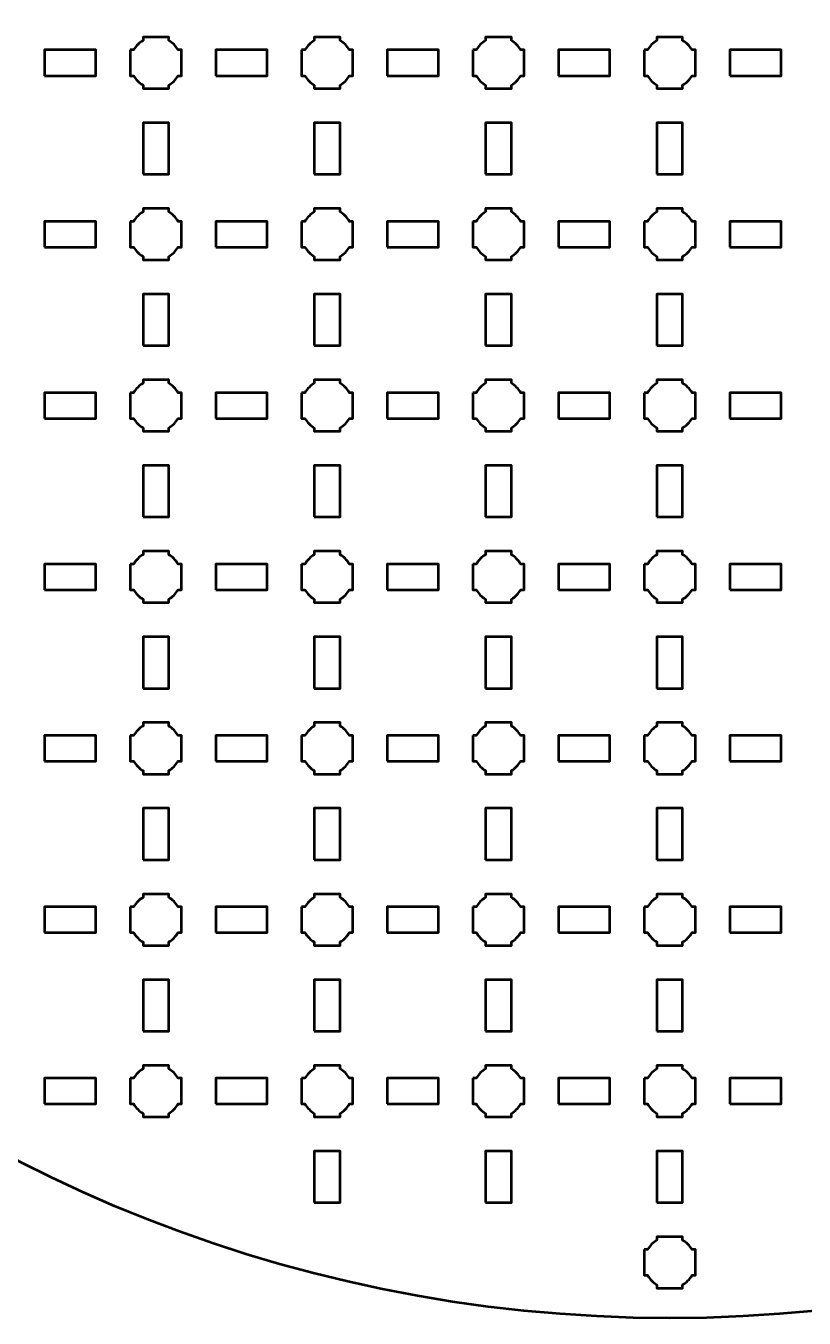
# Model space of a CAD drawing. Header units: centimetres. Extents: x -27.1 to 6.1, y -31.5 to 1.8.
# Drawn here: x -18.02 to -8.93, y -31.5 to -16.42 of the extents above; entities that cross this region are included whole.
import ezdxf

# ---------------------------------------------------------------- set-up
doc = ezdxf.new("R2010")
doc.units = ezdxf.units.CM
doc.header["$MEASUREMENT"] = 0
doc.layers.add('Layer 1', color=7, linetype='Continuous')

msp = doc.modelspace()

# ---------------------------------------------------------------- linework, layer by layer
at = {"layer": 'Layer 1', "lineweight": 53}
for points in [[(-17.8, -17), (-17.2, -17), (-17.2, -16.7), (-17.8, -16.7), (-17.8, -17)], [(-15.8, -17), (-15.2, -17), (-15.2, -16.7), (-15.8, -16.7), (-15.8, -17)], [(-13.8, -17), (-13.2, -17), (-13.2, -16.7), (-13.8, -16.7), (-13.8, -17)], [(-11.8, -17), (-11.2, -17), (-11.2, -16.7), (-11.8, -16.7), (-11.8, -17)], [(-9.8, -17), (-9.2, -17), (-9.2, -16.7), (-9.8, -16.7), (-9.8, -17)], [(-16.65, -18.15), (-16.35, -18.15), (-16.35, -17.55), (-16.65, -17.55), (-16.65, -18.15)], [(-14.65, -18.15), (-14.35, -18.15), (-14.35, -17.55), (-14.65, -17.55), (-14.65, -18.15)], [(-12.65, -18.15), (-12.35, -18.15), (-12.35, -17.55), (-12.65, -17.55), (-12.65, -18.15)], [(-10.65, -18.15), (-10.35, -18.15), (-10.35, -17.55), (-10.65, -17.55), (-10.65, -18.15)], [(-17.8, -19), (-17.2, -19), (-17.2, -18.7), (-17.8, -18.7), (-17.8, -19)], [(-15.8, -19), (-15.2, -19), (-15.2, -18.7), (-15.8, -18.7), (-15.8, -19)], [(-13.8, -19), (-13.2, -19), (-13.2, -18.7), (-13.8, -18.7), (-13.8, -19)], [(-11.8, -19), (-11.2, -19), (-11.2, -18.7), (-11.8, -18.7), (-11.8, -19)], [(-9.8, -19), (-9.2, -19), (-9.2, -18.7), (-9.8, -18.7), (-9.8, -19)], [(-16.65, -20.15), (-16.35, -20.15), (-16.35, -19.55), (-16.65, -19.55), (-16.65, -20.15)], [(-14.65, -20.15), (-14.35, -20.15), (-14.35, -19.55), (-14.65, -19.55), (-14.65, -20.15)], [(-12.65, -20.15), (-12.35, -20.15), (-12.35, -19.55), (-12.65, -19.55), (-12.65, -20.15)], [(-10.65, -20.15), (-10.35, -20.15), (-10.35, -19.55), (-10.65, -19.55), (-10.65, -20.15)], [(-17.8, -21), (-17.2, -21), (-17.2, -20.7), (-17.8, -20.7), (-17.8, -21)], [(-15.8, -21), (-15.2, -21), (-15.2, -20.7), (-15.8, -20.7), (-15.8, -21)], [(-13.8, -21), (-13.2, -21), (-13.2, -20.7), (-13.8, -20.7), (-13.8, -21)], [(-11.8, -21), (-11.2, -21), (-11.2, -20.7), (-11.8, -20.7), (-11.8, -21)], [(-9.8, -21), (-9.2, -21), (-9.2, -20.7), (-9.8, -20.7), (-9.8, -21)], [(-16.65, -22.15), (-16.35, -22.15), (-16.35, -21.55), (-16.65, -21.55), (-16.65, -22.15)], [(-14.65, -22.15), (-14.35, -22.15), (-14.35, -21.55), (-14.65, -21.55), (-14.65, -22.15)], [(-12.65, -22.15), (-12.35, -22.15), (-12.35, -21.55), (-12.65, -21.55), (-12.65, -22.15)], [(-10.65, -22.15), (-10.35, -22.15), (-10.35, -21.55), (-10.65, -21.55), (-10.65, -22.15)], [(-17.8, -23), (-17.2, -23), (-17.2, -22.7), (-17.8, -22.7), (-17.8, -23)], [(-15.8, -23), (-15.2, -23), (-15.2, -22.7), (-15.8, -22.7), (-15.8, -23)], [(-13.8, -23), (-13.2, -23), (-13.2, -22.7), (-13.8, -22.7), (-13.8, -23)], [(-11.8, -23), (-11.2, -23), (-11.2, -22.7), (-11.8, -22.7), (-11.8, -23)], [(-9.8, -23), (-9.2, -23), (-9.2, -22.7), (-9.8, -22.7), (-9.8, -23)], [(-16.65, -24.15), (-16.35, -24.15), (-16.35, -23.55), (-16.65, -23.55), (-16.65, -24.15)], [(-14.65, -24.15), (-14.35, -24.15), (-14.35, -23.55), (-14.65, -23.55), (-14.65, -24.15)], [(-12.65, -24.15), (-12.35, -24.15), (-12.35, -23.55), (-12.65, -23.55), (-12.65, -24.15)], [(-10.65, -24.15), (-10.35, -24.15), (-10.35, -23.55), (-10.65, -23.55), (-10.65, -24.15)], [(-17.8, -25), (-17.2, -25), (-17.2, -24.7), (-17.8, -24.7), (-17.8, -25)], [(-15.8, -25), (-15.2, -25), (-15.2, -24.7), (-15.8, -24.7), (-15.8, -25)], [(-13.8, -25), (-13.2, -25), (-13.2, -24.7), (-13.8, -24.7), (-13.8, -25)], [(-11.8, -25), (-11.2, -25), (-11.2, -24.7), (-11.8, -24.7), (-11.8, -25)], [(-9.8, -25), (-9.2, -25), (-9.2, -24.7), (-9.8, -24.7), (-9.8, -25)], [(-16.65, -26.15), (-16.35, -26.15), (-16.35, -25.55), (-16.65, -25.55), (-16.65, -26.15)], [(-14.65, -26.15), (-14.35, -26.15), (-14.35, -25.55), (-14.65, -25.55), (-14.65, -26.15)], [(-12.65, -26.15), (-12.35, -26.15), (-12.35, -25.55), (-12.65, -25.55), (-12.65, -26.15)], [(-10.65, -26.15), (-10.35, -26.15), (-10.35, -25.55), (-10.65, -25.55), (-10.65, -26.15)], [(-17.8, -27), (-17.2, -27), (-17.2, -26.7), (-17.8, -26.7), (-17.8, -27)], [(-15.8, -27), (-15.2, -27), (-15.2, -26.7), (-15.8, -26.7), (-15.8, -27)], [(-13.8, -27), (-13.2, -27), (-13.2, -26.7), (-13.8, -26.7), (-13.8, -27)], [(-11.8, -27), (-11.2, -27), (-11.2, -26.7), (-11.8, -26.7), (-11.8, -27)], [(-9.8, -27), (-9.2, -27), (-9.2, -26.7), (-9.8, -26.7), (-9.8, -27)], [(-16.65, -28.15), (-16.35, -28.15), (-16.35, -27.55), (-16.65, -27.55), (-16.65, -28.15)], [(-14.65, -28.15), (-14.35, -28.15), (-14.35, -27.55), (-14.65, -27.55), (-14.65, -28.15)], [(-12.65, -28.15), (-12.35, -28.15), (-12.35, -27.55), (-12.65, -27.55), (-12.65, -28.15)], [(-10.65, -28.15), (-10.35, -28.15), (-10.35, -27.55), (-10.65, -27.55), (-10.65, -28.15)], [(-17.8, -29), (-17.2, -29), (-17.2, -28.7), (-17.8, -28.7), (-17.8, -29)], [(-15.8, -29), (-15.2, -29), (-15.2, -28.7), (-15.8, -28.7), (-15.8, -29)], [(-13.8, -29), (-13.2, -29), (-13.2, -28.7), (-13.8, -28.7), (-13.8, -29)], [(-11.8, -29), (-11.2, -29), (-11.2, -28.7), (-11.8, -28.7), (-11.8, -29)], [(-9.8, -29), (-9.2, -29), (-9.2, -28.7), (-9.8, -28.7), (-9.8, -29)], [(-14.65, -30.15), (-14.35, -30.15), (-14.35, -29.55), (-14.65, -29.55), (-14.65, -30.15)], [(-12.65, -30.15), (-12.35, -30.15), (-12.35, -29.55), (-12.65, -29.55), (-12.65, -30.15)], [(-10.65, -30.15), (-10.35, -30.15), (-10.35, -29.55), (-10.65, -29.55), (-10.65, -30.15)]]:
    msp.add_lwpolyline(points, close=True, dxfattribs=at)
at = {"layer": 'Layer 1', "color": 250, "lineweight": 53}
msp.add_ellipse((-10.5, -14.85), major_axis=(0, 16.65), ratio=1, dxfattribs=at)
at = {"layer": 'Layer 1', "lineweight": 53}
for points in [[(-16.8, -16.7), (-16.8, -16.7), (-16.75985, -16.7), (-16.75985, -16.7), (-16.75985, -16.7), (-16.7335, -16.65447), (-16.69553, -16.6165), (-16.65, -16.59015), (-16.65, -16.59015), (-16.65, -16.59015), (-16.65, -16.55), (-16.65, -16.55), (-16.65, -16.55), (-16.65, -16.55), (-16.5, -16.55), (-16.5, -16.55), (-16.5, -16.55), (-16.5, -16.55), (-16.35, -16.55), (-16.35, -16.55), (-16.35, -16.55), (-16.35, -16.55), (-16.35, -16.59015), (-16.35, -16.59015), (-16.35, -16.59015), (-16.30447, -16.6165), (-16.2665, -16.65447), (-16.24015, -16.7), (-16.24015, -16.7), (-16.24015, -16.7), (-16.2, -16.7), (-16.2, -16.7), (-16.2, -16.7), (-16.2, -16.7), (-16.2, -16.85), (-16.2, -16.85), (-16.2, -16.85), (-16.2, -16.85), (-16.2, -17), (-16.2, -17), (-16.2, -17), (-16.2, -17), (-16.24015, -17), (-16.24015, -17), (-16.24015, -17), (-16.2665, -17.04553), (-16.30447, -17.0835), (-16.35, -17.10985), (-16.35, -17.10985), (-16.35, -17.10985), (-16.35, -17.15), (-16.35, -17.15), (-16.35, -17.15), (-16.35, -17.15), (-16.5, -17.15), (-16.5, -17.15), (-16.5, -17.15), (-16.5, -17.15), (-16.65, -17.15), (-16.65, -17.15), (-16.65, -17.15), (-16.65, -17.15), (-16.65, -17.10985), (-16.65, -17.10985), (-16.65, -17.10985), (-16.69553, -17.0835), (-16.7335, -17.04553), (-16.75985, -17), (-16.75985, -17), (-16.75985, -17), (-16.8, -17), (-16.8, -17), (-16.8, -17), (-16.8, -17), (-16.8, -16.85), (-16.8, -16.85), (-16.8, -16.85), (-16.8, -16.85), (-16.8, -16.7), (-16.8, -16.7)], [(-14.8, -16.7), (-14.8, -16.7), (-14.75985, -16.7), (-14.75985, -16.7), (-14.75985, -16.7), (-14.7335, -16.65447), (-14.69553, -16.6165), (-14.65, -16.59015), (-14.65, -16.59015), (-14.65, -16.59015), (-14.65, -16.55), (-14.65, -16.55), (-14.65, -16.55), (-14.65, -16.55), (-14.5, -16.55), (-14.5, -16.55), (-14.5, -16.55), (-14.5, -16.55), (-14.35, -16.55), (-14.35, -16.55), (-14.35, -16.55), (-14.35, -16.55), (-14.35, -16.59015), (-14.35, -16.59015), (-14.35, -16.59015), (-14.30447, -16.6165), (-14.2665, -16.65447), (-14.24015, -16.7), (-14.24015, -16.7), (-14.24015, -16.7), (-14.2, -16.7), (-14.2, -16.7), (-14.2, -16.7), (-14.2, -16.7), (-14.2, -16.85), (-14.2, -16.85), (-14.2, -16.85), (-14.2, -16.85), (-14.2, -17), (-14.2, -17), (-14.2, -17), (-14.2, -17), (-14.24015, -17), (-14.24015, -17), (-14.24015, -17), (-14.2665, -17.04553), (-14.30447, -17.0835), (-14.35, -17.10985), (-14.35, -17.10985), (-14.35, -17.10985), (-14.35, -17.15), (-14.35, -17.15), (-14.35, -17.15), (-14.35, -17.15), (-14.5, -17.15), (-14.5, -17.15), (-14.5, -17.15), (-14.5, -17.15), (-14.65, -17.15), (-14.65, -17.15), (-14.65, -17.15), (-14.65, -17.15), (-14.65, -17.10985), (-14.65, -17.10985), (-14.65, -17.10985), (-14.69553, -17.0835), (-14.7335, -17.04553), (-14.75985, -17), (-14.75985, -17), (-14.75985, -17), (-14.8, -17), (-14.8, -17), (-14.8, -17), (-14.8, -17), (-14.8, -16.85), (-14.8, -16.85), (-14.8, -16.85), (-14.8, -16.85), (-14.8, -16.7), (-14.8, -16.7)], [(-12.8, -16.7), (-12.8, -16.7), (-12.75985, -16.7), (-12.75985, -16.7), (-12.75985, -16.7), (-12.7335, -16.65447), (-12.69553, -16.6165), (-12.65, -16.59015), (-12.65, -16.59015), (-12.65, -16.59015), (-12.65, -16.55), (-12.65, -16.55), (-12.65, -16.55), (-12.65, -16.55), (-12.5, -16.55), (-12.5, -16.55), (-12.5, -16.55), (-12.5, -16.55), (-12.35, -16.55), (-12.35, -16.55), (-12.35, -16.55), (-12.35, -16.55), (-12.35, -16.59015), (-12.35, -16.59015), (-12.35, -16.59015), (-12.30447, -16.6165), (-12.2665, -16.65447), (-12.24015, -16.7), (-12.24015, -16.7), (-12.24015, -16.7), (-12.2, -16.7), (-12.2, -16.7), (-12.2, -16.7), (-12.2, -16.7), (-12.2, -16.85), (-12.2, -16.85), (-12.2, -16.85), (-12.2, -16.85), (-12.2, -17), (-12.2, -17), (-12.2, -17), (-12.2, -17), (-12.24015, -17), (-12.24015, -17), (-12.24015, -17), (-12.2665, -17.04553), (-12.30447, -17.0835), (-12.35, -17.10985), (-12.35, -17.10985), (-12.35, -17.10985), (-12.35, -17.15), (-12.35, -17.15), (-12.35, -17.15), (-12.35, -17.15), (-12.5, -17.15), (-12.5, -17.15), (-12.5, -17.15), (-12.5, -17.15), (-12.65, -17.15), (-12.65, -17.15), (-12.65, -17.15), (-12.65, -17.15), (-12.65, -17.10985), (-12.65, -17.10985), (-12.65, -17.10985), (-12.69553, -17.0835), (-12.7335, -17.04553), (-12.75985, -17), (-12.75985, -17), (-12.75985, -17), (-12.8, -17), (-12.8, -17), (-12.8, -17), (-12.8, -17), (-12.8, -16.85), (-12.8, -16.85), (-12.8, -16.85), (-12.8, -16.85), (-12.8, -16.7), (-12.8, -16.7)], [(-10.8, -16.7), (-10.8, -16.7), (-10.75985, -16.7), (-10.75985, -16.7), (-10.75985, -16.7), (-10.7335, -16.65447), (-10.69553, -16.6165), (-10.65, -16.59015), (-10.65, -16.59015), (-10.65, -16.59015), (-10.65, -16.55), (-10.65, -16.55), (-10.65, -16.55), (-10.65, -16.55), (-10.5, -16.55), (-10.5, -16.55), (-10.5, -16.55), (-10.5, -16.55), (-10.35, -16.55), (-10.35, -16.55), (-10.35, -16.55), (-10.35, -16.55), (-10.35, -16.59015), (-10.35, -16.59015), (-10.35, -16.59015), (-10.30447, -16.6165), (-10.2665, -16.65447), (-10.24015, -16.7), (-10.24015, -16.7), (-10.24015, -16.7), (-10.2, -16.7), (-10.2, -16.7), (-10.2, -16.7), (-10.2, -16.7), (-10.2, -16.85), (-10.2, -16.85), (-10.2, -16.85), (-10.2, -16.85), (-10.2, -17), (-10.2, -17), (-10.2, -17), (-10.2, -17), (-10.24015, -17), (-10.24015, -17), (-10.24015, -17), (-10.2665, -17.04553), (-10.30447, -17.0835), (-10.35, -17.10985), (-10.35, -17.10985), (-10.35, -17.10985), (-10.35, -17.15), (-10.35, -17.15), (-10.35, -17.15), (-10.35, -17.15), (-10.5, -17.15), (-10.5, -17.15), (-10.5, -17.15), (-10.5, -17.15), (-10.65, -17.15), (-10.65, -17.15), (-10.65, -17.15), (-10.65, -17.15), (-10.65, -17.10985), (-10.65, -17.10985), (-10.65, -17.10985), (-10.69553, -17.0835), (-10.7335, -17.04553), (-10.75985, -17), (-10.75985, -17), (-10.75985, -17), (-10.8, -17), (-10.8, -17), (-10.8, -17), (-10.8, -17), (-10.8, -16.85), (-10.8, -16.85), (-10.8, -16.85), (-10.8, -16.85), (-10.8, -16.7), (-10.8, -16.7)], [(-16.8, -18.7), (-16.8, -18.7), (-16.75985, -18.7), (-16.75985, -18.7), (-16.75985, -18.7), (-16.7335, -18.65447), (-16.69553, -18.6165), (-16.65, -18.59015), (-16.65, -18.59015), (-16.65, -18.59015), (-16.65, -18.55), (-16.65, -18.55), (-16.65, -18.55), (-16.65, -18.55), (-16.5, -18.55), (-16.5, -18.55), (-16.5, -18.55), (-16.5, -18.55), (-16.35, -18.55), (-16.35, -18.55), (-16.35, -18.55), (-16.35, -18.55), (-16.35, -18.59015), (-16.35, -18.59015), (-16.35, -18.59015), (-16.30447, -18.6165), (-16.2665, -18.65447), (-16.24015, -18.7), (-16.24015, -18.7), (-16.24015, -18.7), (-16.2, -18.7), (-16.2, -18.7), (-16.2, -18.7), (-16.2, -18.7), (-16.2, -18.85), (-16.2, -18.85), (-16.2, -18.85), (-16.2, -18.85), (-16.2, -19), (-16.2, -19), (-16.2, -19), (-16.2, -19), (-16.24015, -19), (-16.24015, -19), (-16.24015, -19), (-16.2665, -19.04553), (-16.30447, -19.0835), (-16.35, -19.10985), (-16.35, -19.10985), (-16.35, -19.10985), (-16.35, -19.15), (-16.35, -19.15), (-16.35, -19.15), (-16.35, -19.15), (-16.5, -19.15), (-16.5, -19.15), (-16.5, -19.15), (-16.5, -19.15), (-16.65, -19.15), (-16.65, -19.15), (-16.65, -19.15), (-16.65, -19.15), (-16.65, -19.10985), (-16.65, -19.10985), (-16.65, -19.10985), (-16.69553, -19.0835), (-16.7335, -19.04553), (-16.75985, -19), (-16.75985, -19), (-16.75985, -19), (-16.8, -19), (-16.8, -19), (-16.8, -19), (-16.8, -19), (-16.8, -18.85), (-16.8, -18.85), (-16.8, -18.85), (-16.8, -18.85), (-16.8, -18.7), (-16.8, -18.7)], [(-14.8, -18.7), (-14.8, -18.7), (-14.75985, -18.7), (-14.75985, -18.7), (-14.75985, -18.7), (-14.7335, -18.65447), (-14.69553, -18.6165), (-14.65, -18.59015), (-14.65, -18.59015), (-14.65, -18.59015), (-14.65, -18.55), (-14.65, -18.55), (-14.65, -18.55), (-14.65, -18.55), (-14.5, -18.55), (-14.5, -18.55), (-14.5, -18.55), (-14.5, -18.55), (-14.35, -18.55), (-14.35, -18.55), (-14.35, -18.55), (-14.35, -18.55), (-14.35, -18.59015), (-14.35, -18.59015), (-14.35, -18.59015), (-14.30447, -18.6165), (-14.2665, -18.65447), (-14.24015, -18.7), (-14.24015, -18.7), (-14.24015, -18.7), (-14.2, -18.7), (-14.2, -18.7), (-14.2, -18.7), (-14.2, -18.7), (-14.2, -18.85), (-14.2, -18.85), (-14.2, -18.85), (-14.2, -18.85), (-14.2, -19), (-14.2, -19), (-14.2, -19), (-14.2, -19), (-14.24015, -19), (-14.24015, -19), (-14.24015, -19), (-14.2665, -19.04553), (-14.30447, -19.0835), (-14.35, -19.10985), (-14.35, -19.10985), (-14.35, -19.10985), (-14.35, -19.15), (-14.35, -19.15), (-14.35, -19.15), (-14.35, -19.15), (-14.5, -19.15), (-14.5, -19.15), (-14.5, -19.15), (-14.5, -19.15), (-14.65, -19.15), (-14.65, -19.15), (-14.65, -19.15), (-14.65, -19.15), (-14.65, -19.10985), (-14.65, -19.10985), (-14.65, -19.10985), (-14.69553, -19.0835), (-14.7335, -19.04553), (-14.75985, -19), (-14.75985, -19), (-14.75985, -19), (-14.8, -19), (-14.8, -19), (-14.8, -19), (-14.8, -19), (-14.8, -18.85), (-14.8, -18.85), (-14.8, -18.85), (-14.8, -18.85), (-14.8, -18.7), (-14.8, -18.7)], [(-12.8, -18.7), (-12.8, -18.7), (-12.75985, -18.7), (-12.75985, -18.7), (-12.75985, -18.7), (-12.7335, -18.65447), (-12.69553, -18.6165), (-12.65, -18.59015), (-12.65, -18.59015), (-12.65, -18.59015), (-12.65, -18.55), (-12.65, -18.55), (-12.65, -18.55), (-12.65, -18.55), (-12.5, -18.55), (-12.5, -18.55), (-12.5, -18.55), (-12.5, -18.55), (-12.35, -18.55), (-12.35, -18.55), (-12.35, -18.55), (-12.35, -18.55), (-12.35, -18.59015), (-12.35, -18.59015), (-12.35, -18.59015), (-12.30447, -18.6165), (-12.2665, -18.65447), (-12.24015, -18.7), (-12.24015, -18.7), (-12.24015, -18.7), (-12.2, -18.7), (-12.2, -18.7), (-12.2, -18.7), (-12.2, -18.7), (-12.2, -18.85), (-12.2, -18.85), (-12.2, -18.85), (-12.2, -18.85), (-12.2, -19), (-12.2, -19), (-12.2, -19), (-12.2, -19), (-12.24015, -19), (-12.24015, -19), (-12.24015, -19), (-12.2665, -19.04553), (-12.30447, -19.0835), (-12.35, -19.10985), (-12.35, -19.10985), (-12.35, -19.10985), (-12.35, -19.15), (-12.35, -19.15), (-12.35, -19.15), (-12.35, -19.15), (-12.5, -19.15), (-12.5, -19.15), (-12.5, -19.15), (-12.5, -19.15), (-12.65, -19.15), (-12.65, -19.15), (-12.65, -19.15), (-12.65, -19.15), (-12.65, -19.10985), (-12.65, -19.10985), (-12.65, -19.10985), (-12.69553, -19.0835), (-12.7335, -19.04553), (-12.75985, -19), (-12.75985, -19), (-12.75985, -19), (-12.8, -19), (-12.8, -19), (-12.8, -19), (-12.8, -19), (-12.8, -18.85), (-12.8, -18.85), (-12.8, -18.85), (-12.8, -18.85), (-12.8, -18.7), (-12.8, -18.7)], [(-10.8, -18.7), (-10.8, -18.7), (-10.75985, -18.7), (-10.75985, -18.7), (-10.75985, -18.7), (-10.7335, -18.65447), (-10.69553, -18.6165), (-10.65, -18.59015), (-10.65, -18.59015), (-10.65, -18.59015), (-10.65, -18.55), (-10.65, -18.55), (-10.65, -18.55), (-10.65, -18.55), (-10.5, -18.55), (-10.5, -18.55), (-10.5, -18.55), (-10.5, -18.55), (-10.35, -18.55), (-10.35, -18.55), (-10.35, -18.55), (-10.35, -18.55), (-10.35, -18.59015), (-10.35, -18.59015), (-10.35, -18.59015), (-10.30447, -18.6165), (-10.2665, -18.65447), (-10.24015, -18.7), (-10.24015, -18.7), (-10.24015, -18.7), (-10.2, -18.7), (-10.2, -18.7), (-10.2, -18.7), (-10.2, -18.7), (-10.2, -18.85), (-10.2, -18.85), (-10.2, -18.85), (-10.2, -18.85), (-10.2, -19), (-10.2, -19), (-10.2, -19), (-10.2, -19), (-10.24015, -19), (-10.24015, -19), (-10.24015, -19), (-10.2665, -19.04553), (-10.30447, -19.0835), (-10.35, -19.10985), (-10.35, -19.10985), (-10.35, -19.10985), (-10.35, -19.15), (-10.35, -19.15), (-10.35, -19.15), (-10.35, -19.15), (-10.5, -19.15), (-10.5, -19.15), (-10.5, -19.15), (-10.5, -19.15), (-10.65, -19.15), (-10.65, -19.15), (-10.65, -19.15), (-10.65, -19.15), (-10.65, -19.10985), (-10.65, -19.10985), (-10.65, -19.10985), (-10.69553, -19.0835), (-10.7335, -19.04553), (-10.75985, -19), (-10.75985, -19), (-10.75985, -19), (-10.8, -19), (-10.8, -19), (-10.8, -19), (-10.8, -19), (-10.8, -18.85), (-10.8, -18.85), (-10.8, -18.85), (-10.8, -18.85), (-10.8, -18.7), (-10.8, -18.7)], [(-16.8, -20.7), (-16.8, -20.7), (-16.75985, -20.7), (-16.75985, -20.7), (-16.75985, -20.7), (-16.7335, -20.65447), (-16.69553, -20.6165), (-16.65, -20.59015), (-16.65, -20.59015), (-16.65, -20.59015), (-16.65, -20.55), (-16.65, -20.55), (-16.65, -20.55), (-16.65, -20.55), (-16.5, -20.55), (-16.5, -20.55), (-16.5, -20.55), (-16.5, -20.55), (-16.35, -20.55), (-16.35, -20.55), (-16.35, -20.55), (-16.35, -20.55), (-16.35, -20.59015), (-16.35, -20.59015), (-16.35, -20.59015), (-16.30447, -20.6165), (-16.2665, -20.65447), (-16.24015, -20.7), (-16.24015, -20.7), (-16.24015, -20.7), (-16.2, -20.7), (-16.2, -20.7), (-16.2, -20.7), (-16.2, -20.7), (-16.2, -20.85), (-16.2, -20.85), (-16.2, -20.85), (-16.2, -20.85), (-16.2, -21), (-16.2, -21), (-16.2, -21), (-16.2, -21), (-16.24015, -21), (-16.24015, -21), (-16.24015, -21), (-16.2665, -21.04553), (-16.30447, -21.0835), (-16.35, -21.10985), (-16.35, -21.10985), (-16.35, -21.10985), (-16.35, -21.15), (-16.35, -21.15), (-16.35, -21.15), (-16.35, -21.15), (-16.5, -21.15), (-16.5, -21.15), (-16.5, -21.15), (-16.5, -21.15), (-16.65, -21.15), (-16.65, -21.15), (-16.65, -21.15), (-16.65, -21.15), (-16.65, -21.10985), (-16.65, -21.10985), (-16.65, -21.10985), (-16.69553, -21.0835), (-16.7335, -21.04553), (-16.75985, -21), (-16.75985, -21), (-16.75985, -21), (-16.8, -21), (-16.8, -21), (-16.8, -21), (-16.8, -21), (-16.8, -20.85), (-16.8, -20.85), (-16.8, -20.85), (-16.8, -20.85), (-16.8, -20.7), (-16.8, -20.7)], [(-14.8, -20.7), (-14.8, -20.7), (-14.75985, -20.7), (-14.75985, -20.7), (-14.75985, -20.7), (-14.7335, -20.65447), (-14.69553, -20.6165), (-14.65, -20.59015), (-14.65, -20.59015), (-14.65, -20.59015), (-14.65, -20.55), (-14.65, -20.55), (-14.65, -20.55), (-14.65, -20.55), (-14.5, -20.55), (-14.5, -20.55), (-14.5, -20.55), (-14.5, -20.55), (-14.35, -20.55), (-14.35, -20.55), (-14.35, -20.55), (-14.35, -20.55), (-14.35, -20.59015), (-14.35, -20.59015), (-14.35, -20.59015), (-14.30447, -20.6165), (-14.2665, -20.65447), (-14.24015, -20.7), (-14.24015, -20.7), (-14.24015, -20.7), (-14.2, -20.7), (-14.2, -20.7), (-14.2, -20.7), (-14.2, -20.7), (-14.2, -20.85), (-14.2, -20.85), (-14.2, -20.85), (-14.2, -20.85), (-14.2, -21), (-14.2, -21), (-14.2, -21), (-14.2, -21), (-14.24015, -21), (-14.24015, -21), (-14.24015, -21), (-14.2665, -21.04553), (-14.30447, -21.0835), (-14.35, -21.10985), (-14.35, -21.10985), (-14.35, -21.10985), (-14.35, -21.15), (-14.35, -21.15), (-14.35, -21.15), (-14.35, -21.15), (-14.5, -21.15), (-14.5, -21.15), (-14.5, -21.15), (-14.5, -21.15), (-14.65, -21.15), (-14.65, -21.15), (-14.65, -21.15), (-14.65, -21.15), (-14.65, -21.10985), (-14.65, -21.10985), (-14.65, -21.10985), (-14.69553, -21.0835), (-14.7335, -21.04553), (-14.75985, -21), (-14.75985, -21), (-14.75985, -21), (-14.8, -21), (-14.8, -21), (-14.8, -21), (-14.8, -21), (-14.8, -20.85), (-14.8, -20.85), (-14.8, -20.85), (-14.8, -20.85), (-14.8, -20.7), (-14.8, -20.7)], [(-12.8, -20.7), (-12.8, -20.7), (-12.75985, -20.7), (-12.75985, -20.7), (-12.75985, -20.7), (-12.7335, -20.65447), (-12.69553, -20.6165), (-12.65, -20.59015), (-12.65, -20.59015), (-12.65, -20.59015), (-12.65, -20.55), (-12.65, -20.55), (-12.65, -20.55), (-12.65, -20.55), (-12.5, -20.55), (-12.5, -20.55), (-12.5, -20.55), (-12.5, -20.55), (-12.35, -20.55), (-12.35, -20.55), (-12.35, -20.55), (-12.35, -20.55), (-12.35, -20.59015), (-12.35, -20.59015), (-12.35, -20.59015), (-12.30447, -20.6165), (-12.2665, -20.65447), (-12.24015, -20.7), (-12.24015, -20.7), (-12.24015, -20.7), (-12.2, -20.7), (-12.2, -20.7), (-12.2, -20.7), (-12.2, -20.7), (-12.2, -20.85), (-12.2, -20.85), (-12.2, -20.85), (-12.2, -20.85), (-12.2, -21), (-12.2, -21), (-12.2, -21), (-12.2, -21), (-12.24015, -21), (-12.24015, -21), (-12.24015, -21), (-12.2665, -21.04553), (-12.30447, -21.0835), (-12.35, -21.10985), (-12.35, -21.10985), (-12.35, -21.10985), (-12.35, -21.15), (-12.35, -21.15), (-12.35, -21.15), (-12.35, -21.15), (-12.5, -21.15), (-12.5, -21.15), (-12.5, -21.15), (-12.5, -21.15), (-12.65, -21.15), (-12.65, -21.15), (-12.65, -21.15), (-12.65, -21.15), (-12.65, -21.10985), (-12.65, -21.10985), (-12.65, -21.10985), (-12.69553, -21.0835), (-12.7335, -21.04553), (-12.75985, -21), (-12.75985, -21), (-12.75985, -21), (-12.8, -21), (-12.8, -21), (-12.8, -21), (-12.8, -21), (-12.8, -20.85), (-12.8, -20.85), (-12.8, -20.85), (-12.8, -20.85), (-12.8, -20.7), (-12.8, -20.7)], [(-10.8, -20.7), (-10.8, -20.7), (-10.75985, -20.7), (-10.75985, -20.7), (-10.75985, -20.7), (-10.7335, -20.65447), (-10.69553, -20.6165), (-10.65, -20.59015), (-10.65, -20.59015), (-10.65, -20.59015), (-10.65, -20.55), (-10.65, -20.55), (-10.65, -20.55), (-10.65, -20.55), (-10.5, -20.55), (-10.5, -20.55), (-10.5, -20.55), (-10.5, -20.55), (-10.35, -20.55), (-10.35, -20.55), (-10.35, -20.55), (-10.35, -20.55), (-10.35, -20.59015), (-10.35, -20.59015), (-10.35, -20.59015), (-10.30447, -20.6165), (-10.2665, -20.65447), (-10.24015, -20.7), (-10.24015, -20.7), (-10.24015, -20.7), (-10.2, -20.7), (-10.2, -20.7), (-10.2, -20.7), (-10.2, -20.7), (-10.2, -20.85), (-10.2, -20.85), (-10.2, -20.85), (-10.2, -20.85), (-10.2, -21), (-10.2, -21), (-10.2, -21), (-10.2, -21), (-10.24015, -21), (-10.24015, -21), (-10.24015, -21), (-10.2665, -21.04553), (-10.30447, -21.0835), (-10.35, -21.10985), (-10.35, -21.10985), (-10.35, -21.10985), (-10.35, -21.15), (-10.35, -21.15), (-10.35, -21.15), (-10.35, -21.15), (-10.5, -21.15), (-10.5, -21.15), (-10.5, -21.15), (-10.5, -21.15), (-10.65, -21.15), (-10.65, -21.15), (-10.65, -21.15), (-10.65, -21.15), (-10.65, -21.10985), (-10.65, -21.10985), (-10.65, -21.10985), (-10.69553, -21.0835), (-10.7335, -21.04553), (-10.75985, -21), (-10.75985, -21), (-10.75985, -21), (-10.8, -21), (-10.8, -21), (-10.8, -21), (-10.8, -21), (-10.8, -20.85), (-10.8, -20.85), (-10.8, -20.85), (-10.8, -20.85), (-10.8, -20.7), (-10.8, -20.7)], [(-16.8, -22.7), (-16.8, -22.7), (-16.75985, -22.7), (-16.75985, -22.7), (-16.75985, -22.7), (-16.7335, -22.65447), (-16.69553, -22.6165), (-16.65, -22.59015), (-16.65, -22.59015), (-16.65, -22.59015), (-16.65, -22.55), (-16.65, -22.55), (-16.65, -22.55), (-16.65, -22.55), (-16.5, -22.55), (-16.5, -22.55), (-16.5, -22.55), (-16.5, -22.55), (-16.35, -22.55), (-16.35, -22.55), (-16.35, -22.55), (-16.35, -22.55), (-16.35, -22.59015), (-16.35, -22.59015), (-16.35, -22.59015), (-16.30447, -22.6165), (-16.2665, -22.65447), (-16.24015, -22.7), (-16.24015, -22.7), (-16.24015, -22.7), (-16.2, -22.7), (-16.2, -22.7), (-16.2, -22.7), (-16.2, -22.7), (-16.2, -22.85), (-16.2, -22.85), (-16.2, -22.85), (-16.2, -22.85), (-16.2, -23), (-16.2, -23), (-16.2, -23), (-16.2, -23), (-16.24015, -23), (-16.24015, -23), (-16.24015, -23), (-16.2665, -23.04553), (-16.30447, -23.0835), (-16.35, -23.10985), (-16.35, -23.10985), (-16.35, -23.10985), (-16.35, -23.15), (-16.35, -23.15), (-16.35, -23.15), (-16.35, -23.15), (-16.5, -23.15), (-16.5, -23.15), (-16.5, -23.15), (-16.5, -23.15), (-16.65, -23.15), (-16.65, -23.15), (-16.65, -23.15), (-16.65, -23.15), (-16.65, -23.10985), (-16.65, -23.10985), (-16.65, -23.10985), (-16.69553, -23.0835), (-16.7335, -23.04553), (-16.75985, -23), (-16.75985, -23), (-16.75985, -23), (-16.8, -23), (-16.8, -23), (-16.8, -23), (-16.8, -23), (-16.8, -22.85), (-16.8, -22.85), (-16.8, -22.85), (-16.8, -22.85), (-16.8, -22.7), (-16.8, -22.7)], [(-14.8, -22.7), (-14.8, -22.7), (-14.75985, -22.7), (-14.75985, -22.7), (-14.75985, -22.7), (-14.7335, -22.65447), (-14.69553, -22.6165), (-14.65, -22.59015), (-14.65, -22.59015), (-14.65, -22.59015), (-14.65, -22.55), (-14.65, -22.55), (-14.65, -22.55), (-14.65, -22.55), (-14.5, -22.55), (-14.5, -22.55), (-14.5, -22.55), (-14.5, -22.55), (-14.35, -22.55), (-14.35, -22.55), (-14.35, -22.55), (-14.35, -22.55), (-14.35, -22.59015), (-14.35, -22.59015), (-14.35, -22.59015), (-14.30447, -22.6165), (-14.2665, -22.65447), (-14.24015, -22.7), (-14.24015, -22.7), (-14.24015, -22.7), (-14.2, -22.7), (-14.2, -22.7), (-14.2, -22.7), (-14.2, -22.7), (-14.2, -22.85), (-14.2, -22.85), (-14.2, -22.85), (-14.2, -22.85), (-14.2, -23), (-14.2, -23), (-14.2, -23), (-14.2, -23), (-14.24015, -23), (-14.24015, -23), (-14.24015, -23), (-14.2665, -23.04553), (-14.30447, -23.0835), (-14.35, -23.10985), (-14.35, -23.10985), (-14.35, -23.10985), (-14.35, -23.15), (-14.35, -23.15), (-14.35, -23.15), (-14.35, -23.15), (-14.5, -23.15), (-14.5, -23.15), (-14.5, -23.15), (-14.5, -23.15), (-14.65, -23.15), (-14.65, -23.15), (-14.65, -23.15), (-14.65, -23.15), (-14.65, -23.10985), (-14.65, -23.10985), (-14.65, -23.10985), (-14.69553, -23.0835), (-14.7335, -23.04553), (-14.75985, -23), (-14.75985, -23), (-14.75985, -23), (-14.8, -23), (-14.8, -23), (-14.8, -23), (-14.8, -23), (-14.8, -22.85), (-14.8, -22.85), (-14.8, -22.85), (-14.8, -22.85), (-14.8, -22.7), (-14.8, -22.7)], [(-12.8, -22.7), (-12.8, -22.7), (-12.75985, -22.7), (-12.75985, -22.7), (-12.75985, -22.7), (-12.7335, -22.65447), (-12.69553, -22.6165), (-12.65, -22.59015), (-12.65, -22.59015), (-12.65, -22.59015), (-12.65, -22.55), (-12.65, -22.55), (-12.65, -22.55), (-12.65, -22.55), (-12.5, -22.55), (-12.5, -22.55), (-12.5, -22.55), (-12.5, -22.55), (-12.35, -22.55), (-12.35, -22.55), (-12.35, -22.55), (-12.35, -22.55), (-12.35, -22.59015), (-12.35, -22.59015), (-12.35, -22.59015), (-12.30447, -22.6165), (-12.2665, -22.65447), (-12.24015, -22.7), (-12.24015, -22.7), (-12.24015, -22.7), (-12.2, -22.7), (-12.2, -22.7), (-12.2, -22.7), (-12.2, -22.7), (-12.2, -22.85), (-12.2, -22.85), (-12.2, -22.85), (-12.2, -22.85), (-12.2, -23), (-12.2, -23), (-12.2, -23), (-12.2, -23), (-12.24015, -23), (-12.24015, -23), (-12.24015, -23), (-12.2665, -23.04553), (-12.30447, -23.0835), (-12.35, -23.10985), (-12.35, -23.10985), (-12.35, -23.10985), (-12.35, -23.15), (-12.35, -23.15), (-12.35, -23.15), (-12.35, -23.15), (-12.5, -23.15), (-12.5, -23.15), (-12.5, -23.15), (-12.5, -23.15), (-12.65, -23.15), (-12.65, -23.15), (-12.65, -23.15), (-12.65, -23.15), (-12.65, -23.10985), (-12.65, -23.10985), (-12.65, -23.10985), (-12.69553, -23.0835), (-12.7335, -23.04553), (-12.75985, -23), (-12.75985, -23), (-12.75985, -23), (-12.8, -23), (-12.8, -23), (-12.8, -23), (-12.8, -23), (-12.8, -22.85), (-12.8, -22.85), (-12.8, -22.85), (-12.8, -22.85), (-12.8, -22.7), (-12.8, -22.7)], [(-10.8, -22.7), (-10.8, -22.7), (-10.75985, -22.7), (-10.75985, -22.7), (-10.75985, -22.7), (-10.7335, -22.65447), (-10.69553, -22.6165), (-10.65, -22.59015), (-10.65, -22.59015), (-10.65, -22.59015), (-10.65, -22.55), (-10.65, -22.55), (-10.65, -22.55), (-10.65, -22.55), (-10.5, -22.55), (-10.5, -22.55), (-10.5, -22.55), (-10.5, -22.55), (-10.35, -22.55), (-10.35, -22.55), (-10.35, -22.55), (-10.35, -22.55), (-10.35, -22.59015), (-10.35, -22.59015), (-10.35, -22.59015), (-10.30447, -22.6165), (-10.2665, -22.65447), (-10.24015, -22.7), (-10.24015, -22.7), (-10.24015, -22.7), (-10.2, -22.7), (-10.2, -22.7), (-10.2, -22.7), (-10.2, -22.7), (-10.2, -22.85), (-10.2, -22.85), (-10.2, -22.85), (-10.2, -22.85), (-10.2, -23), (-10.2, -23), (-10.2, -23), (-10.2, -23), (-10.24015, -23), (-10.24015, -23), (-10.24015, -23), (-10.2665, -23.04553), (-10.30447, -23.0835), (-10.35, -23.10985), (-10.35, -23.10985), (-10.35, -23.10985), (-10.35, -23.15), (-10.35, -23.15), (-10.35, -23.15), (-10.35, -23.15), (-10.5, -23.15), (-10.5, -23.15), (-10.5, -23.15), (-10.5, -23.15), (-10.65, -23.15), (-10.65, -23.15), (-10.65, -23.15), (-10.65, -23.15), (-10.65, -23.10985), (-10.65, -23.10985), (-10.65, -23.10985), (-10.69553, -23.0835), (-10.7335, -23.04553), (-10.75985, -23), (-10.75985, -23), (-10.75985, -23), (-10.8, -23), (-10.8, -23), (-10.8, -23), (-10.8, -23), (-10.8, -22.85), (-10.8, -22.85), (-10.8, -22.85), (-10.8, -22.85), (-10.8, -22.7), (-10.8, -22.7)], [(-16.8, -24.7), (-16.8, -24.7), (-16.75985, -24.7), (-16.75985, -24.7), (-16.75985, -24.7), (-16.7335, -24.65447), (-16.69553, -24.6165), (-16.65, -24.59015), (-16.65, -24.59015), (-16.65, -24.59015), (-16.65, -24.55), (-16.65, -24.55), (-16.65, -24.55), (-16.65, -24.55), (-16.5, -24.55), (-16.5, -24.55), (-16.5, -24.55), (-16.5, -24.55), (-16.35, -24.55), (-16.35, -24.55), (-16.35, -24.55), (-16.35, -24.55), (-16.35, -24.59015), (-16.35, -24.59015), (-16.35, -24.59015), (-16.30447, -24.6165), (-16.2665, -24.65447), (-16.24015, -24.7), (-16.24015, -24.7), (-16.24015, -24.7), (-16.2, -24.7), (-16.2, -24.7), (-16.2, -24.7), (-16.2, -24.7), (-16.2, -24.85), (-16.2, -24.85), (-16.2, -24.85), (-16.2, -24.85), (-16.2, -25), (-16.2, -25), (-16.2, -25), (-16.2, -25), (-16.24015, -25), (-16.24015, -25), (-16.24015, -25), (-16.2665, -25.04553), (-16.30447, -25.0835), (-16.35, -25.10985), (-16.35, -25.10985), (-16.35, -25.10985), (-16.35, -25.15), (-16.35, -25.15), (-16.35, -25.15), (-16.35, -25.15), (-16.5, -25.15), (-16.5, -25.15), (-16.5, -25.15), (-16.5, -25.15), (-16.65, -25.15), (-16.65, -25.15), (-16.65, -25.15), (-16.65, -25.15), (-16.65, -25.10985), (-16.65, -25.10985), (-16.65, -25.10985), (-16.69553, -25.0835), (-16.7335, -25.04553), (-16.75985, -25), (-16.75985, -25), (-16.75985, -25), (-16.8, -25), (-16.8, -25), (-16.8, -25), (-16.8, -25), (-16.8, -24.85), (-16.8, -24.85), (-16.8, -24.85), (-16.8, -24.85), (-16.8, -24.7), (-16.8, -24.7)], [(-14.8, -24.7), (-14.8, -24.7), (-14.75985, -24.7), (-14.75985, -24.7), (-14.75985, -24.7), (-14.7335, -24.65447), (-14.69553, -24.6165), (-14.65, -24.59015), (-14.65, -24.59015), (-14.65, -24.59015), (-14.65, -24.55), (-14.65, -24.55), (-14.65, -24.55), (-14.65, -24.55), (-14.5, -24.55), (-14.5, -24.55), (-14.5, -24.55), (-14.5, -24.55), (-14.35, -24.55), (-14.35, -24.55), (-14.35, -24.55), (-14.35, -24.55), (-14.35, -24.59015), (-14.35, -24.59015), (-14.35, -24.59015), (-14.30447, -24.6165), (-14.2665, -24.65447), (-14.24015, -24.7), (-14.24015, -24.7), (-14.24015, -24.7), (-14.2, -24.7), (-14.2, -24.7), (-14.2, -24.7), (-14.2, -24.7), (-14.2, -24.85), (-14.2, -24.85), (-14.2, -24.85), (-14.2, -24.85), (-14.2, -25), (-14.2, -25), (-14.2, -25), (-14.2, -25), (-14.24015, -25), (-14.24015, -25), (-14.24015, -25), (-14.2665, -25.04553), (-14.30447, -25.0835), (-14.35, -25.10985), (-14.35, -25.10985), (-14.35, -25.10985), (-14.35, -25.15), (-14.35, -25.15), (-14.35, -25.15), (-14.35, -25.15), (-14.5, -25.15), (-14.5, -25.15), (-14.5, -25.15), (-14.5, -25.15), (-14.65, -25.15), (-14.65, -25.15), (-14.65, -25.15), (-14.65, -25.15), (-14.65, -25.10985), (-14.65, -25.10985), (-14.65, -25.10985), (-14.69553, -25.0835), (-14.7335, -25.04553), (-14.75985, -25), (-14.75985, -25), (-14.75985, -25), (-14.8, -25), (-14.8, -25), (-14.8, -25), (-14.8, -25), (-14.8, -24.85), (-14.8, -24.85), (-14.8, -24.85), (-14.8, -24.85), (-14.8, -24.7), (-14.8, -24.7)], [(-12.8, -24.7), (-12.8, -24.7), (-12.75985, -24.7), (-12.75985, -24.7), (-12.75985, -24.7), (-12.7335, -24.65447), (-12.69553, -24.6165), (-12.65, -24.59015), (-12.65, -24.59015), (-12.65, -24.59015), (-12.65, -24.55), (-12.65, -24.55), (-12.65, -24.55), (-12.65, -24.55), (-12.5, -24.55), (-12.5, -24.55), (-12.5, -24.55), (-12.5, -24.55), (-12.35, -24.55), (-12.35, -24.55), (-12.35, -24.55), (-12.35, -24.55), (-12.35, -24.59015), (-12.35, -24.59015), (-12.35, -24.59015), (-12.30447, -24.6165), (-12.2665, -24.65447), (-12.24015, -24.7), (-12.24015, -24.7), (-12.24015, -24.7), (-12.2, -24.7), (-12.2, -24.7), (-12.2, -24.7), (-12.2, -24.7), (-12.2, -24.85), (-12.2, -24.85), (-12.2, -24.85), (-12.2, -24.85), (-12.2, -25), (-12.2, -25), (-12.2, -25), (-12.2, -25), (-12.24015, -25), (-12.24015, -25), (-12.24015, -25), (-12.2665, -25.04553), (-12.30447, -25.0835), (-12.35, -25.10985), (-12.35, -25.10985), (-12.35, -25.10985), (-12.35, -25.15), (-12.35, -25.15), (-12.35, -25.15), (-12.35, -25.15), (-12.5, -25.15), (-12.5, -25.15), (-12.5, -25.15), (-12.5, -25.15), (-12.65, -25.15), (-12.65, -25.15), (-12.65, -25.15), (-12.65, -25.15), (-12.65, -25.10985), (-12.65, -25.10985), (-12.65, -25.10985), (-12.69553, -25.0835), (-12.7335, -25.04553), (-12.75985, -25), (-12.75985, -25), (-12.75985, -25), (-12.8, -25), (-12.8, -25), (-12.8, -25), (-12.8, -25), (-12.8, -24.85), (-12.8, -24.85), (-12.8, -24.85), (-12.8, -24.85), (-12.8, -24.7), (-12.8, -24.7)], [(-10.8, -24.7), (-10.8, -24.7), (-10.75985, -24.7), (-10.75985, -24.7), (-10.75985, -24.7), (-10.7335, -24.65447), (-10.69553, -24.6165), (-10.65, -24.59015), (-10.65, -24.59015), (-10.65, -24.59015), (-10.65, -24.55), (-10.65, -24.55), (-10.65, -24.55), (-10.65, -24.55), (-10.5, -24.55), (-10.5, -24.55), (-10.5, -24.55), (-10.5, -24.55), (-10.35, -24.55), (-10.35, -24.55), (-10.35, -24.55), (-10.35, -24.55), (-10.35, -24.59015), (-10.35, -24.59015), (-10.35, -24.59015), (-10.30447, -24.6165), (-10.2665, -24.65447), (-10.24015, -24.7), (-10.24015, -24.7), (-10.24015, -24.7), (-10.2, -24.7), (-10.2, -24.7), (-10.2, -24.7), (-10.2, -24.7), (-10.2, -24.85), (-10.2, -24.85), (-10.2, -24.85), (-10.2, -24.85), (-10.2, -25), (-10.2, -25), (-10.2, -25), (-10.2, -25), (-10.24015, -25), (-10.24015, -25), (-10.24015, -25), (-10.2665, -25.04553), (-10.30447, -25.0835), (-10.35, -25.10985), (-10.35, -25.10985), (-10.35, -25.10985), (-10.35, -25.15), (-10.35, -25.15), (-10.35, -25.15), (-10.35, -25.15), (-10.5, -25.15), (-10.5, -25.15), (-10.5, -25.15), (-10.5, -25.15), (-10.65, -25.15), (-10.65, -25.15), (-10.65, -25.15), (-10.65, -25.15), (-10.65, -25.10985), (-10.65, -25.10985), (-10.65, -25.10985), (-10.69553, -25.0835), (-10.7335, -25.04553), (-10.75985, -25), (-10.75985, -25), (-10.75985, -25), (-10.8, -25), (-10.8, -25), (-10.8, -25), (-10.8, -25), (-10.8, -24.85), (-10.8, -24.85), (-10.8, -24.85), (-10.8, -24.85), (-10.8, -24.7), (-10.8, -24.7)], [(-16.8, -26.7), (-16.8, -26.7), (-16.75985, -26.7), (-16.75985, -26.7), (-16.75985, -26.7), (-16.7335, -26.65447), (-16.69553, -26.6165), (-16.65, -26.59015), (-16.65, -26.59015), (-16.65, -26.59015), (-16.65, -26.55), (-16.65, -26.55), (-16.65, -26.55), (-16.65, -26.55), (-16.5, -26.55), (-16.5, -26.55), (-16.5, -26.55), (-16.5, -26.55), (-16.35, -26.55), (-16.35, -26.55), (-16.35, -26.55), (-16.35, -26.55), (-16.35, -26.59015), (-16.35, -26.59015), (-16.35, -26.59015), (-16.30447, -26.6165), (-16.2665, -26.65447), (-16.24015, -26.7), (-16.24015, -26.7), (-16.24015, -26.7), (-16.2, -26.7), (-16.2, -26.7), (-16.2, -26.7), (-16.2, -26.7), (-16.2, -26.85), (-16.2, -26.85), (-16.2, -26.85), (-16.2, -26.85), (-16.2, -27), (-16.2, -27), (-16.2, -27), (-16.2, -27), (-16.24015, -27), (-16.24015, -27), (-16.24015, -27), (-16.2665, -27.04553), (-16.30447, -27.0835), (-16.35, -27.10985), (-16.35, -27.10985), (-16.35, -27.10985), (-16.35, -27.15), (-16.35, -27.15), (-16.35, -27.15), (-16.35, -27.15), (-16.5, -27.15), (-16.5, -27.15), (-16.5, -27.15), (-16.5, -27.15), (-16.65, -27.15), (-16.65, -27.15), (-16.65, -27.15), (-16.65, -27.15), (-16.65, -27.10985), (-16.65, -27.10985), (-16.65, -27.10985), (-16.69553, -27.0835), (-16.7335, -27.04553), (-16.75985, -27), (-16.75985, -27), (-16.75985, -27), (-16.8, -27), (-16.8, -27), (-16.8, -27), (-16.8, -27), (-16.8, -26.85), (-16.8, -26.85), (-16.8, -26.85), (-16.8, -26.85), (-16.8, -26.7), (-16.8, -26.7)], [(-14.8, -26.7), (-14.8, -26.7), (-14.75985, -26.7), (-14.75985, -26.7), (-14.75985, -26.7), (-14.7335, -26.65447), (-14.69553, -26.6165), (-14.65, -26.59015), (-14.65, -26.59015), (-14.65, -26.59015), (-14.65, -26.55), (-14.65, -26.55), (-14.65, -26.55), (-14.65, -26.55), (-14.5, -26.55), (-14.5, -26.55), (-14.5, -26.55), (-14.5, -26.55), (-14.35, -26.55), (-14.35, -26.55), (-14.35, -26.55), (-14.35, -26.55), (-14.35, -26.59015), (-14.35, -26.59015), (-14.35, -26.59015), (-14.30447, -26.6165), (-14.2665, -26.65447), (-14.24015, -26.7), (-14.24015, -26.7), (-14.24015, -26.7), (-14.2, -26.7), (-14.2, -26.7), (-14.2, -26.7), (-14.2, -26.7), (-14.2, -26.85), (-14.2, -26.85), (-14.2, -26.85), (-14.2, -26.85), (-14.2, -27), (-14.2, -27), (-14.2, -27), (-14.2, -27), (-14.24015, -27), (-14.24015, -27), (-14.24015, -27), (-14.2665, -27.04553), (-14.30447, -27.0835), (-14.35, -27.10985), (-14.35, -27.10985), (-14.35, -27.10985), (-14.35, -27.15), (-14.35, -27.15), (-14.35, -27.15), (-14.35, -27.15), (-14.5, -27.15), (-14.5, -27.15), (-14.5, -27.15), (-14.5, -27.15), (-14.65, -27.15), (-14.65, -27.15), (-14.65, -27.15), (-14.65, -27.15), (-14.65, -27.10985), (-14.65, -27.10985), (-14.65, -27.10985), (-14.69553, -27.0835), (-14.7335, -27.04553), (-14.75985, -27), (-14.75985, -27), (-14.75985, -27), (-14.8, -27), (-14.8, -27), (-14.8, -27), (-14.8, -27), (-14.8, -26.85), (-14.8, -26.85), (-14.8, -26.85), (-14.8, -26.85), (-14.8, -26.7), (-14.8, -26.7)], [(-12.8, -26.7), (-12.8, -26.7), (-12.75985, -26.7), (-12.75985, -26.7), (-12.75985, -26.7), (-12.7335, -26.65447), (-12.69553, -26.6165), (-12.65, -26.59015), (-12.65, -26.59015), (-12.65, -26.59015), (-12.65, -26.55), (-12.65, -26.55), (-12.65, -26.55), (-12.65, -26.55), (-12.5, -26.55), (-12.5, -26.55), (-12.5, -26.55), (-12.5, -26.55), (-12.35, -26.55), (-12.35, -26.55), (-12.35, -26.55), (-12.35, -26.55), (-12.35, -26.59015), (-12.35, -26.59015), (-12.35, -26.59015), (-12.30447, -26.6165), (-12.2665, -26.65447), (-12.24015, -26.7), (-12.24015, -26.7), (-12.24015, -26.7), (-12.2, -26.7), (-12.2, -26.7), (-12.2, -26.7), (-12.2, -26.7), (-12.2, -26.85), (-12.2, -26.85), (-12.2, -26.85), (-12.2, -26.85), (-12.2, -27), (-12.2, -27), (-12.2, -27), (-12.2, -27), (-12.24015, -27), (-12.24015, -27), (-12.24015, -27), (-12.2665, -27.04553), (-12.30447, -27.0835), (-12.35, -27.10985), (-12.35, -27.10985), (-12.35, -27.10985), (-12.35, -27.15), (-12.35, -27.15), (-12.35, -27.15), (-12.35, -27.15), (-12.5, -27.15), (-12.5, -27.15), (-12.5, -27.15), (-12.5, -27.15), (-12.65, -27.15), (-12.65, -27.15), (-12.65, -27.15), (-12.65, -27.15), (-12.65, -27.10985), (-12.65, -27.10985), (-12.65, -27.10985), (-12.69553, -27.0835), (-12.7335, -27.04553), (-12.75985, -27), (-12.75985, -27), (-12.75985, -27), (-12.8, -27), (-12.8, -27), (-12.8, -27), (-12.8, -27), (-12.8, -26.85), (-12.8, -26.85), (-12.8, -26.85), (-12.8, -26.85), (-12.8, -26.7), (-12.8, -26.7)], [(-10.8, -26.7), (-10.8, -26.7), (-10.75985, -26.7), (-10.75985, -26.7), (-10.75985, -26.7), (-10.7335, -26.65447), (-10.69553, -26.6165), (-10.65, -26.59015), (-10.65, -26.59015), (-10.65, -26.59015), (-10.65, -26.55), (-10.65, -26.55), (-10.65, -26.55), (-10.65, -26.55), (-10.5, -26.55), (-10.5, -26.55), (-10.5, -26.55), (-10.5, -26.55), (-10.35, -26.55), (-10.35, -26.55), (-10.35, -26.55), (-10.35, -26.55), (-10.35, -26.59015), (-10.35, -26.59015), (-10.35, -26.59015), (-10.30447, -26.6165), (-10.2665, -26.65447), (-10.24015, -26.7), (-10.24015, -26.7), (-10.24015, -26.7), (-10.2, -26.7), (-10.2, -26.7), (-10.2, -26.7), (-10.2, -26.7), (-10.2, -26.85), (-10.2, -26.85), (-10.2, -26.85), (-10.2, -26.85), (-10.2, -27), (-10.2, -27), (-10.2, -27), (-10.2, -27), (-10.24015, -27), (-10.24015, -27), (-10.24015, -27), (-10.2665, -27.04553), (-10.30447, -27.0835), (-10.35, -27.10985), (-10.35, -27.10985), (-10.35, -27.10985), (-10.35, -27.15), (-10.35, -27.15), (-10.35, -27.15), (-10.35, -27.15), (-10.5, -27.15), (-10.5, -27.15), (-10.5, -27.15), (-10.5, -27.15), (-10.65, -27.15), (-10.65, -27.15), (-10.65, -27.15), (-10.65, -27.15), (-10.65, -27.10985), (-10.65, -27.10985), (-10.65, -27.10985), (-10.69553, -27.0835), (-10.7335, -27.04553), (-10.75985, -27), (-10.75985, -27), (-10.75985, -27), (-10.8, -27), (-10.8, -27), (-10.8, -27), (-10.8, -27), (-10.8, -26.85), (-10.8, -26.85), (-10.8, -26.85), (-10.8, -26.85), (-10.8, -26.7), (-10.8, -26.7)], [(-16.8, -28.7), (-16.8, -28.7), (-16.75985, -28.7), (-16.75985, -28.7), (-16.75985, -28.7), (-16.7335, -28.65447), (-16.69553, -28.6165), (-16.65, -28.59015), (-16.65, -28.59015), (-16.65, -28.59015), (-16.65, -28.55), (-16.65, -28.55), (-16.65, -28.55), (-16.65, -28.55), (-16.5, -28.55), (-16.5, -28.55), (-16.5, -28.55), (-16.5, -28.55), (-16.35, -28.55), (-16.35, -28.55), (-16.35, -28.55), (-16.35, -28.55), (-16.35, -28.59015), (-16.35, -28.59015), (-16.35, -28.59015), (-16.30447, -28.6165), (-16.2665, -28.65447), (-16.24015, -28.7), (-16.24015, -28.7), (-16.24015, -28.7), (-16.2, -28.7), (-16.2, -28.7), (-16.2, -28.7), (-16.2, -28.7), (-16.2, -28.85), (-16.2, -28.85), (-16.2, -28.85), (-16.2, -28.85), (-16.2, -29), (-16.2, -29), (-16.2, -29), (-16.2, -29), (-16.24015, -29), (-16.24015, -29), (-16.24015, -29), (-16.2665, -29.04553), (-16.30447, -29.0835), (-16.35, -29.10985), (-16.35, -29.10985), (-16.35, -29.10985), (-16.35, -29.15), (-16.35, -29.15), (-16.35, -29.15), (-16.35, -29.15), (-16.5, -29.15), (-16.5, -29.15), (-16.5, -29.15), (-16.5, -29.15), (-16.65, -29.15), (-16.65, -29.15), (-16.65, -29.15), (-16.65, -29.15), (-16.65, -29.10985), (-16.65, -29.10985), (-16.65, -29.10985), (-16.69553, -29.0835), (-16.7335, -29.04553), (-16.75985, -29), (-16.75985, -29), (-16.75985, -29), (-16.8, -29), (-16.8, -29), (-16.8, -29), (-16.8, -29), (-16.8, -28.85), (-16.8, -28.85), (-16.8, -28.85), (-16.8, -28.85), (-16.8, -28.7), (-16.8, -28.7)], [(-14.8, -28.7), (-14.8, -28.7), (-14.75985, -28.7), (-14.75985, -28.7), (-14.75985, -28.7), (-14.7335, -28.65447), (-14.69553, -28.6165), (-14.65, -28.59015), (-14.65, -28.59015), (-14.65, -28.59015), (-14.65, -28.55), (-14.65, -28.55), (-14.65, -28.55), (-14.65, -28.55), (-14.5, -28.55), (-14.5, -28.55), (-14.5, -28.55), (-14.5, -28.55), (-14.35, -28.55), (-14.35, -28.55), (-14.35, -28.55), (-14.35, -28.55), (-14.35, -28.59015), (-14.35, -28.59015), (-14.35, -28.59015), (-14.30447, -28.6165), (-14.2665, -28.65447), (-14.24015, -28.7), (-14.24015, -28.7), (-14.24015, -28.7), (-14.2, -28.7), (-14.2, -28.7), (-14.2, -28.7), (-14.2, -28.7), (-14.2, -28.85), (-14.2, -28.85), (-14.2, -28.85), (-14.2, -28.85), (-14.2, -29), (-14.2, -29), (-14.2, -29), (-14.2, -29), (-14.24015, -29), (-14.24015, -29), (-14.24015, -29), (-14.2665, -29.04553), (-14.30447, -29.0835), (-14.35, -29.10985), (-14.35, -29.10985), (-14.35, -29.10985), (-14.35, -29.15), (-14.35, -29.15), (-14.35, -29.15), (-14.35, -29.15), (-14.5, -29.15), (-14.5, -29.15), (-14.5, -29.15), (-14.5, -29.15), (-14.65, -29.15), (-14.65, -29.15), (-14.65, -29.15), (-14.65, -29.15), (-14.65, -29.10985), (-14.65, -29.10985), (-14.65, -29.10985), (-14.69553, -29.0835), (-14.7335, -29.04553), (-14.75985, -29), (-14.75985, -29), (-14.75985, -29), (-14.8, -29), (-14.8, -29), (-14.8, -29), (-14.8, -29), (-14.8, -28.85), (-14.8, -28.85), (-14.8, -28.85), (-14.8, -28.85), (-14.8, -28.7), (-14.8, -28.7)], [(-12.8, -28.7), (-12.8, -28.7), (-12.75985, -28.7), (-12.75985, -28.7), (-12.75985, -28.7), (-12.7335, -28.65447), (-12.69553, -28.6165), (-12.65, -28.59015), (-12.65, -28.59015), (-12.65, -28.59015), (-12.65, -28.55), (-12.65, -28.55), (-12.65, -28.55), (-12.65, -28.55), (-12.5, -28.55), (-12.5, -28.55), (-12.5, -28.55), (-12.5, -28.55), (-12.35, -28.55), (-12.35, -28.55), (-12.35, -28.55), (-12.35, -28.55), (-12.35, -28.59015), (-12.35, -28.59015), (-12.35, -28.59015), (-12.30447, -28.6165), (-12.2665, -28.65447), (-12.24015, -28.7), (-12.24015, -28.7), (-12.24015, -28.7), (-12.2, -28.7), (-12.2, -28.7), (-12.2, -28.7), (-12.2, -28.7), (-12.2, -28.85), (-12.2, -28.85), (-12.2, -28.85), (-12.2, -28.85), (-12.2, -29), (-12.2, -29), (-12.2, -29), (-12.2, -29), (-12.24015, -29), (-12.24015, -29), (-12.24015, -29), (-12.2665, -29.04553), (-12.30447, -29.0835), (-12.35, -29.10985), (-12.35, -29.10985), (-12.35, -29.10985), (-12.35, -29.15), (-12.35, -29.15), (-12.35, -29.15), (-12.35, -29.15), (-12.5, -29.15), (-12.5, -29.15), (-12.5, -29.15), (-12.5, -29.15), (-12.65, -29.15), (-12.65, -29.15), (-12.65, -29.15), (-12.65, -29.15), (-12.65, -29.10985), (-12.65, -29.10985), (-12.65, -29.10985), (-12.69553, -29.0835), (-12.7335, -29.04553), (-12.75985, -29), (-12.75985, -29), (-12.75985, -29), (-12.8, -29), (-12.8, -29), (-12.8, -29), (-12.8, -29), (-12.8, -28.85), (-12.8, -28.85), (-12.8, -28.85), (-12.8, -28.85), (-12.8, -28.7), (-12.8, -28.7)], [(-10.8, -28.7), (-10.8, -28.7), (-10.75985, -28.7), (-10.75985, -28.7), (-10.75985, -28.7), (-10.7335, -28.65447), (-10.69553, -28.6165), (-10.65, -28.59015), (-10.65, -28.59015), (-10.65, -28.59015), (-10.65, -28.55), (-10.65, -28.55), (-10.65, -28.55), (-10.65, -28.55), (-10.5, -28.55), (-10.5, -28.55), (-10.5, -28.55), (-10.5, -28.55), (-10.35, -28.55), (-10.35, -28.55), (-10.35, -28.55), (-10.35, -28.55), (-10.35, -28.59015), (-10.35, -28.59015), (-10.35, -28.59015), (-10.30447, -28.6165), (-10.2665, -28.65447), (-10.24015, -28.7), (-10.24015, -28.7), (-10.24015, -28.7), (-10.2, -28.7), (-10.2, -28.7), (-10.2, -28.7), (-10.2, -28.7), (-10.2, -28.85), (-10.2, -28.85), (-10.2, -28.85), (-10.2, -28.85), (-10.2, -29), (-10.2, -29), (-10.2, -29), (-10.2, -29), (-10.24015, -29), (-10.24015, -29), (-10.24015, -29), (-10.2665, -29.04553), (-10.30447, -29.0835), (-10.35, -29.10985), (-10.35, -29.10985), (-10.35, -29.10985), (-10.35, -29.15), (-10.35, -29.15), (-10.35, -29.15), (-10.35, -29.15), (-10.5, -29.15), (-10.5, -29.15), (-10.5, -29.15), (-10.5, -29.15), (-10.65, -29.15), (-10.65, -29.15), (-10.65, -29.15), (-10.65, -29.15), (-10.65, -29.10985), (-10.65, -29.10985), (-10.65, -29.10985), (-10.69553, -29.0835), (-10.7335, -29.04553), (-10.75985, -29), (-10.75985, -29), (-10.75985, -29), (-10.8, -29), (-10.8, -29), (-10.8, -29), (-10.8, -29), (-10.8, -28.85), (-10.8, -28.85), (-10.8, -28.85), (-10.8, -28.85), (-10.8, -28.7), (-10.8, -28.7)], [(-10.8, -30.7), (-10.8, -30.7), (-10.75985, -30.7), (-10.75985, -30.7), (-10.75985, -30.7), (-10.7335, -30.65447), (-10.69553, -30.6165), (-10.65, -30.59015), (-10.65, -30.59015), (-10.65, -30.59015), (-10.65, -30.55), (-10.65, -30.55), (-10.65, -30.55), (-10.65, -30.55), (-10.5, -30.55), (-10.5, -30.55), (-10.5, -30.55), (-10.5, -30.55), (-10.35, -30.55), (-10.35, -30.55), (-10.35, -30.55), (-10.35, -30.55), (-10.35, -30.59015), (-10.35, -30.59015), (-10.35, -30.59015), (-10.30447, -30.6165), (-10.2665, -30.65447), (-10.24015, -30.7), (-10.24015, -30.7), (-10.24015, -30.7), (-10.2, -30.7), (-10.2, -30.7), (-10.2, -30.7), (-10.2, -30.7), (-10.2, -30.85), (-10.2, -30.85), (-10.2, -30.85), (-10.2, -30.85), (-10.2, -31), (-10.2, -31), (-10.2, -31), (-10.2, -31), (-10.24015, -31), (-10.24015, -31), (-10.24015, -31), (-10.2665, -31.04553), (-10.30447, -31.0835), (-10.35, -31.10985), (-10.35, -31.10985), (-10.35, -31.10985), (-10.35, -31.15), (-10.35, -31.15), (-10.35, -31.15), (-10.35, -31.15), (-10.5, -31.15), (-10.5, -31.15), (-10.5, -31.15), (-10.5, -31.15), (-10.65, -31.15), (-10.65, -31.15), (-10.65, -31.15), (-10.65, -31.15), (-10.65, -31.10985), (-10.65, -31.10985), (-10.65, -31.10985), (-10.69553, -31.0835), (-10.7335, -31.04553), (-10.75985, -31), (-10.75985, -31), (-10.75985, -31), (-10.8, -31), (-10.8, -31), (-10.8, -31), (-10.8, -31), (-10.8, -30.85), (-10.8, -30.85), (-10.8, -30.85), (-10.8, -30.85), (-10.8, -30.7), (-10.8, -30.7)]]:
    msp.add_open_spline(points, degree=3, knots=[0, 0, 0, 0, 0.05, 0.05, 0.05, 0.05, 0.1, 0.1, 0.1, 0.1, 0.15, 0.15, 0.15, 0.15, 0.2, 0.2, 0.2, 0.2, 0.25, 0.25, 0.25, 0.25, 0.3, 0.3, 0.3, 0.3, 0.35, 0.35, 0.35, 0.35, 0.4, 0.4, 0.4, 0.4, 0.45, 0.45, 0.45, 0.45, 0.5, 0.5, 0.5, 0.5, 0.55, 0.55, 0.55, 0.55, 0.6, 0.6, 0.6, 0.6, 0.65, 0.65, 0.65, 0.65, 0.7, 0.7, 0.7, 0.7, 0.75, 0.75, 0.75, 0.75, 0.8, 0.8, 0.8, 0.8, 0.85, 0.85, 0.85, 0.85, 0.9, 0.9, 0.9, 0.9, 0.95, 0.95, 0.95, 0.95, 1, 1, 1, 1], dxfattribs=at)

doc.saveas('drawing.dxf')
